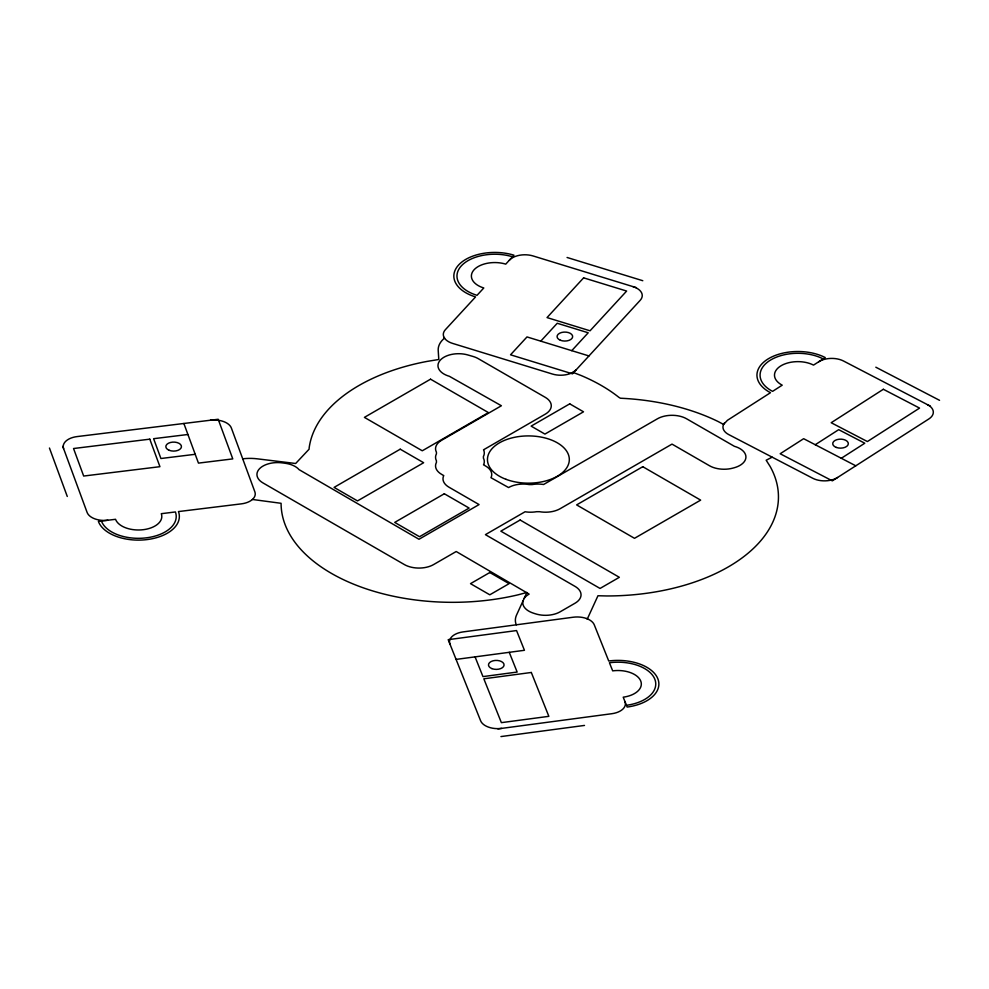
<?xml version="1.0" encoding="UTF-8"?>
<svg xmlns="http://www.w3.org/2000/svg" width="989" height="989" viewBox="0 0 989 989"><rect width="100%" height="100%" fill="white"/><g stroke="black" fill="none" stroke-linecap="round" stroke-linejoin="round"><path stroke-width="1.48" d="M523.045 600.855L522.921 601.3A20.658 11.93 0 0 0 531.575 612.488A44.703 25.813 0 0 0 535.37 613.786A20.658 11.93 0 0 0 560.108 611.832L574.992 603.241A20.658 11.93 0 0 0 574.992 586.366L485.414 534.653L525.072 511.758L526.593 511.981A20.658 11.93 0 0 0 536.619 511.696L539.5 511.696A20.658 11.93 0 0 0 560.108 508.717L672.013 444.11L709.496 465.745A20.658 11.93 0 0 0 730.735 468.613A33.478 19.335 0 0 0 733.838 467.859A20.658 11.93 0 0 0 745.929 457.178A20.658 11.93 0 0 0 734.37 446.299L686.626 418.804A20.658 11.93 0 0 0 657.401 418.804L543.604 484.499L542.096 484.289A20.658 11.93 0 0 0 532.057 484.573L529.177 484.573A20.658 11.93 0 0 0 508.569 487.552L490.964 477.699L491.348 476.822A20.658 11.93 0 0 0 485.686 466.066L483.522 464.818L483.905 463.94A20.658 11.93 0 0 0 483.411 458.142L483.411 456.473A20.658 11.93 0 0 0 483.905 450.687L483.522 449.81L545.223 414.193A20.658 11.93 0 0 0 545.223 397.318L478.243 358.648A20.658 11.93 0 0 0 472.89 356.423L467.871 354.964A20.658 11.93 0 0 0 440.154 360.293A20.658 11.93 0 0 0 449.377 376.302L501.398 405.75L441.589 440.29A20.658 11.93 0 0 0 436.433 452.183L436.433 453.852A20.658 11.93 0 0 0 436.433 460.775L436.433 462.444A20.658 11.93 0 0 0 441.589 474.337L443.764 475.598L443.381 476.463A20.658 11.93 0 0 0 449.031 487.231L479.072 504.575L418.99 539.265L299.049 469.627A20.658 11.93 0 0 0 287.169 463.606A50.983 29.435 0 0 0 282.298 462.889A20.658 11.93 0 0 0 259.538 468.699A20.658 11.93 0 0 0 262.987 482.929L404.377 564.571A20.658 11.93 0 0 0 433.602 564.571L456.201 551.516L529.14 594.105A20.658 11.93 0 0 0 524.516 597.925L524.108 598.53M823.182 358.908A37.805 21.832 0 0 0 769.776 360.528A37.805 21.832 0 0 0 772.582 391.36L782.225 385.166A23.39 13.5 0 0 1 780.494 366.103A23.39 13.5 0 0 1 813.527 365.102L825.271 357.573A40.932 23.625 0 0 0 767.464 359.328A40.932 23.625 0 0 0 770.493 392.695L727.459 420.288L723.565 424.429L718.335 421.635A171.505 99.024 0 0 0 620.4 398.221L618.916 397.355A171.505 99.024 0 0 0 580.963 375.449L572.903 372.346A17.542 10.125 0 0 1 552.418 374.04L452.616 343.406A17.542 10.125 0 0 1 445.359 329.708L475.561 296.923A40.932 23.625 0 0 1 458.636 264.965A40.932 23.625 0 0 1 513.983 255.187L505.75 264.137A23.39 13.5 0 0 0 474.127 269.713A23.39 13.5 0 0 0 483.794 287.972L477.019 295.328A37.805 21.832 0 0 1 461.393 265.806A37.805 21.832 0 0 1 512.525 256.781M540.773 341.156L557.24 323.267L588.22 332.774L571.753 350.662M576.142 369.849L572.841 372.383M252.418 499.47L281.086 503.302A171.505 99.024 0 0 0 518.224 594.785L526.877 592.485L516.53 615.084A35.085 20.25 0 0 0 515.677 622.971L516.27 624.825M815.233 444.729L838.709 429.671L864.782 443.22L841.305 458.278M772.174 457.165L766.166 460.231L770.06 466.338A171.505 99.024 0 0 1 606.949 595.959L597.962 595.749L587.355 618.891L586.465 618.508M242.725 458.847L243.554 458.723A35.085 20.25 0 0 1 257.251 458.822L295.662 463.495L309.075 449.216L309.174 447.794A171.505 99.024 0 0 1 427.161 361.393L438.795 359.489L438.214 350.502A35.085 20.25 0 0 1 443.381 339.128L444.568 338.139L444.073 337.422M456.077 659.403L524.442 650.292L516.555 630.562L448.19 639.673L480.629 720.796A17.542 10.125 0 0 0 501.67 728.386M497.875 728.893L611.808 713.712A17.542 10.125 0 0 0 624.961 701.56M500.941 736.57L584.499 725.432M187.922 434.492L153.616 438.696L160.91 458.513L195.216 454.297M567.068 257.474L642.788 280.715M636.384 287.663L533.133 255.966A17.542 10.125 0 0 0 509.409 260.156M588.962 355.941L527.001 336.928L510.534 354.804L572.483 373.83L640.192 300.31A17.542 10.125 0 0 0 632.948 286.612M875.821 367.203L939.55 400.322M930.426 406.182L843.518 361.01A17.542 10.125 0 0 0 818.744 361.751M855.794 465.807L803.649 438.696L780.173 453.753L832.318 480.852L928.819 418.977A17.542 10.125 0 0 0 927.521 404.674M509.248 652.32L517.148 672.05L482.966 676.612L475.066 656.869M183.867 423.477L198.455 463.112L232.774 458.896L218.186 419.274L77.117 436.582A17.542 10.125 0 0 0 63.605 448.598M62.789 446.398L87.106 512.438A17.542 10.125 0 0 0 107.912 520.226M49.45 448.029L67.277 496.466M626.445 705.293A37.805 21.832 0 0 0 654.78 679.109A37.805 21.832 0 0 0 609.434 662.754L612.686 670.863A23.39 13.5 0 0 1 640.724 680.988A23.39 13.5 0 0 1 623.206 697.183L627.15 707.048A40.932 23.625 0 0 0 657.821 678.701A40.932 23.625 0 0 0 608.73 660.998L594.265 624.813A17.542 10.125 0 0 0 573.224 617.223L463.087 631.909A17.542 10.125 0 0 0 449.946 644.049M101.434 521.03A37.805 21.832 0 0 0 146.273 537.843A37.805 21.832 0 0 0 175.399 511.956L161.294 513.687A23.39 13.5 0 0 1 143.281 529.696A23.39 13.5 0 0 1 115.54 519.299L98.381 521.401A40.932 23.625 0 0 0 146.928 539.598A40.932 23.625 0 0 0 178.453 511.573L241.365 503.858A17.542 10.125 0 0 0 254.865 491.842L231.364 428.002A17.542 10.125 0 0 0 210.558 420.201M724.467 422.946A17.542 10.125 0 0 0 728.757 434.591L812.76 478.268A17.542 10.125 0 0 0 837.535 477.514M583.621 277.847L547.028 317.58L590.05 330.796L626.643 291.05L583.621 277.847M883.35 389.283L831.18 422.723L867.39 441.551L919.56 408.098L883.35 389.283M430.549 379.183L364.397 417.37L422.278 450.786L488.43 412.598L430.549 379.183M400.224 449.191L334.072 487.392L357.499 500.916L423.651 462.728L400.224 449.191M569.738 403.846L531.142 426.123L544.927 434.084L583.522 411.807L569.738 403.846M444.321 493.758L394.71 522.402L419.521 536.718L469.132 508.074L444.321 493.758M520.127 520.016L500.83 531.155L600.051 588.443L619.349 577.304L520.127 520.016M642.776 466.697L576.624 504.897L634.505 538.313L700.657 500.125L642.776 466.697M489.802 572.52L470.504 583.658L489.802 594.809L509.1 583.658L489.802 572.52M531.316 672.471L483.831 678.8L501.374 722.65L548.846 716.333L531.316 672.471M149.796 439.165L73.545 448.524L83.669 476.043L159.934 466.684L149.796 439.165M491.941 668.638A7.801 4.5 0 0 0 504.056 665.201A7.801 4.5 0 0 0 492.843 660.862A7.801 4.5 0 0 0 491.941 668.638M169.193 450.292A7.801 4.5 0 0 0 181.42 446.979A7.801 4.5 0 0 0 170.343 442.516A7.801 4.5 0 0 0 169.193 450.292M836.323 447.436A7.801 4.5 0 0 0 848.315 443.851A7.801 4.5 0 0 0 836.941 439.648A7.801 4.5 0 0 0 836.323 447.436M560.33 340.228A7.801 4.5 0 0 0 572.619 337.002A7.801 4.5 0 0 0 561.628 332.477A7.801 4.5 0 0 0 560.33 340.228M505.972 479.306A40.932 23.625 0 0 0 569.256 460.862A40.932 23.625 0 0 0 509.941 438.448A40.932 23.625 0 0 0 505.972 479.306"/></g></svg>
